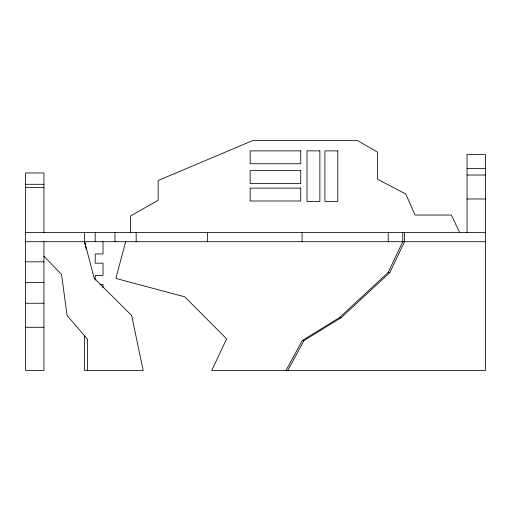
<?xml version="1.0" encoding="UTF-8"?>
<svg xmlns="http://www.w3.org/2000/svg" width="511" height="511" viewBox="0 0 511 511"><rect width="100%" height="100%" fill="white"/><g stroke="black" fill="none" stroke-linecap="round" stroke-linejoin="round"><path stroke-width="0.77" d="M125.661 241.703L115.85 278.425L184.72 296.827L226.609 338.844L211.739 370.475L485.45 370.475L485.45 154.533L467.054 154.533L467.054 232.505M286.032 370.475L302.244 340.55L339.445 317.631L388.028 272.631L402.77 241.703L402.77 232.505M287.789 370.475L304 340.55L341.195 317.631L389.784 272.631L404.52 241.703L404.52 232.505M467.054 168.438L485.45 168.438M467.054 175.024L485.45 175.024M25.55 184.299L43.946 184.299M25.55 187.384L43.946 187.384M467.054 198.99L485.45 198.99M25.55 232.505L485.45 232.505M25.55 241.703L485.45 241.703M25.55 261.843L43.946 261.843M388.028 272.631L389.784 272.631M25.55 282.538L43.946 282.538M99.881 284.627L103.011 284.627L103.011 287.693M25.55 303.253L43.946 303.253M339.445 317.631L341.195 317.631M25.55 327.302L43.946 327.302M302.244 340.55L304 340.55M43.946 256.286L61.55 274.433L67.062 315.453L87.445 339.17L87.445 370.475M459.606 232.505L451.366 215.035L415.034 215.035L405.766 193.988L377.623 179.329L377.623 152.195L357.534 140.525L252.824 140.525L158.174 180.511L158.174 200.286L130.58 215.949L130.58 232.505M86.276 249.464L84.615 241.703L94.196 278.176L131.653 315.517L143.208 370.475L84.615 370.475L84.615 335.497M388.239 232.505L388.239 241.703M302.084 232.505L302.084 241.703M207.555 232.505L207.555 241.703M136.169 232.505L136.169 241.703M114.969 232.505L114.969 241.703M103.011 241.703L103.011 253.967L95.193 253.967L95.193 263.165L103.011 263.165L103.011 275.429L95.193 275.429L95.193 280.13M95.193 232.505L95.193 241.703M84.615 232.505L84.615 243.293M43.946 232.505L43.946 172.967L25.55 172.967L25.55 370.475L43.946 370.475L43.946 241.703M300.736 150.873L250.147 150.873L250.147 163.75L300.736 163.75L300.736 150.873M319.867 150.873L306.99 150.873L306.99 201.462L319.867 201.462L319.867 150.873M337.803 150.873L324.926 150.873L324.926 201.462L337.803 201.462L337.803 150.873M300.736 170.648L250.147 170.648L250.147 183.526L300.736 183.526L300.736 170.648M300.736 188.125L250.147 188.125L250.147 201.002L300.736 201.002L300.736 188.125"/></g></svg>
